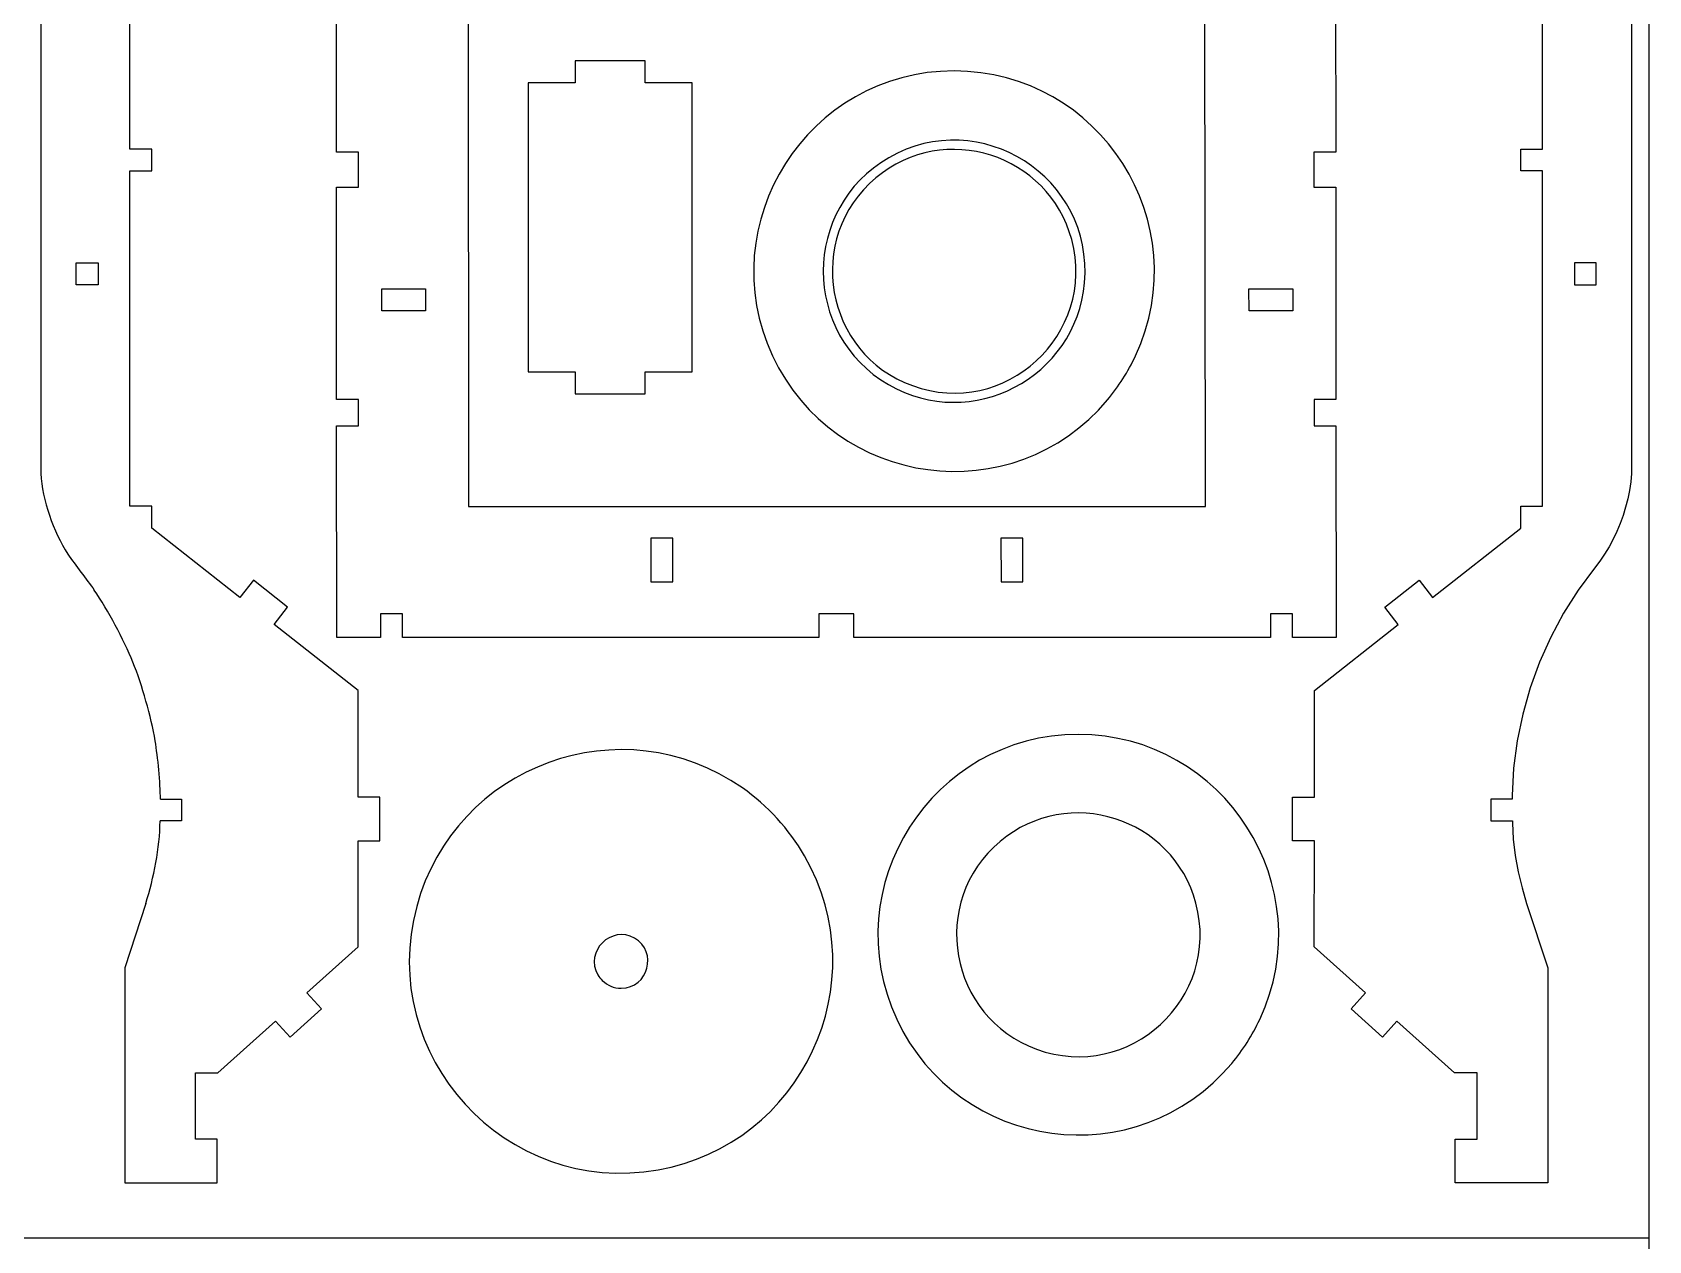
# Model space of a CAD drawing. Extents: x 827 to 1399, y 525 to 1105.
# Drawn here: x 1210.5 to 1399.5, y 815.1 to 956.3 of the extents above; entities that cross this region are included whole.
import ezdxf

# ---------------------------------------------------------------- set-up
doc = ezdxf.new("R2010")
doc.units = 0
doc.layers.get('0').update_dxf_attribs({"linetype": 'CONTINUOUS'})

msp = doc.modelspace()

# ---------------------------------------------------------------- linework, layer by layer
at = {"color": 1}
for p, q in [((1399.465449, 1105.441268), (1399.465449, 525.441268)), ((829.465449, 815.441268), (1399.465449, 815.441268))]:
    msp.add_line(p, q, dxfattribs=at)
at = {"color": 3}
for p, q in [((1211.464449, 1004.607968), (1211.465449, 904.788868)), ((1397.465449, 1004.607968), (1397.464449, 904.788868)), ((1261.416549, 994.358768), (1261.474849, 900.936968)), ((1347.631749, 900.936968), (1347.536049, 994.356968)), ((1246.029749, 942.321668), (1246.015749, 967.124668)), ((1362.851649, 967.124668), (1362.872849, 942.321668)), ((1221.868449, 942.695868), (1221.868249, 961.626568)), ((1387.061449, 942.695868), (1387.061649, 961.626568)), ((1224.428449, 942.695868), (1221.868449, 942.695868)), ((1224.428449, 940.135768), (1224.428449, 942.695868)), ((1248.587449, 942.321668), (1246.029749, 942.321668)), ((1248.589849, 938.230168), (1248.587449, 942.321668)), ((1362.872849, 942.321668), (1360.315049, 942.321668)), ((1360.315049, 942.321668), (1360.318549, 938.230168)), ((1384.501449, 940.135768), (1384.501449, 942.695868)), ((1384.501449, 942.695868), (1387.061449, 942.695868)), ((1221.878949, 900.966968), (1221.868549, 940.135768)), ((1221.868549, 940.135768), (1224.428449, 940.135768)), ((1387.061349, 940.135768), (1384.501449, 940.135768)), ((1387.050949, 900.966968), (1387.061349, 940.135768)), ((1246.046049, 913.423568), (1246.032049, 938.230168)), ((1246.032049, 938.230168), (1248.589849, 938.230168)), ((1360.318549, 938.230168), (1362.876349, 938.230168)), ((1362.876349, 938.230168), (1362.897549, 913.423568)), ((1248.603949, 913.423568), (1246.046049, 913.423568)), ((1248.605749, 910.354568), (1248.603949, 913.423568)), ((1362.897549, 913.423568), (1360.339649, 913.423568)), ((1360.339649, 913.423568), (1360.342249, 910.354568)), ((1246.064349, 885.590068), (1246.047749, 910.354568)), ((1246.047749, 910.354568), (1248.605749, 910.354568)), ((1360.342249, 910.354568), (1362.900149, 910.354568)), ((1362.900149, 910.354568), (1362.930949, 885.590068)), ((1397.365849, 903.788668), (1397.217349, 902.794568)), ((1397.464449, 904.788868), (1397.365849, 903.788668)), ((1397.019349, 901.809168), (1396.772449, 900.834868)), ((1397.217349, 902.794568), (1397.019349, 901.809168)), ((1224.428749, 900.966968), (1221.878949, 900.966968)), ((1224.431649, 898.392268), (1224.428749, 900.966968)), ((1261.474849, 900.936968), (1347.631749, 900.936968)), ((1384.498249, 898.392268), (1384.501149, 900.966968)), ((1384.501149, 900.966968), (1387.050949, 900.966968)), ((1396.477249, 899.874168), (1396.134349, 898.929368)), ((1396.772449, 900.834868), (1396.477249, 899.874168)), ((1234.731549, 890.286668), (1224.431649, 898.392268)), ((1374.198349, 890.286668), (1384.498249, 898.392268)), ((1395.744749, 898.002868), (1395.309249, 897.096968)), ((1396.134349, 898.929368), (1395.744749, 898.002868)), ((1394.829149, 896.213968), (1394.305549, 895.355968)), ((1395.309249, 897.096968), (1394.829149, 896.213968)), ((1393.739749, 894.525268), (1393.133249, 893.723868)), ((1394.305549, 895.355968), (1393.739749, 894.525268)), ((1236.308549, 892.290568), (1234.731549, 890.286668)), ((1240.316449, 889.136568), (1236.308549, 892.290568)), ((1368.613449, 889.136568), (1372.621349, 892.290568)), ((1372.621349, 892.290568), (1374.198349, 890.286668)), ((1393.133249, 893.723868), (1391.232649, 891.154068)), ((1391.232649, 891.154068), (1389.522349, 888.453868)), ((1238.739349, 887.132668), (1240.316449, 889.136568)), ((1253.737249, 888.357768), (1251.179049, 888.357768)), ((1251.179049, 888.357768), (1251.180649, 885.590068)), ((1253.738849, 885.590068), (1253.737249, 888.357768)), ((1306.539349, 888.357768), (1302.446349, 888.357768)), ((1302.446349, 888.357768), (1302.448249, 885.590068)), ((1306.541349, 885.590068), (1306.539349, 888.357768)), ((1357.806649, 888.357768), (1355.248449, 888.357768)), ((1355.248449, 888.357768), (1355.250749, 885.590068)), ((1357.808949, 885.590068), (1357.806649, 888.357768)), ((1370.190549, 887.132668), (1368.613449, 889.136568)), ((1389.522349, 888.453868), (1388.011149, 885.637468)), ((1248.558749, 879.425768), (1238.739349, 887.132668)), ((1360.371149, 879.425768), (1370.190549, 887.132668)), ((1251.180649, 885.590068), (1246.064349, 885.590068)), ((1302.448249, 885.590068), (1253.738849, 885.590068)), ((1355.250749, 885.590068), (1306.541349, 885.590068)), ((1362.930949, 885.590068), (1357.808949, 885.590068)), ((1388.011149, 885.637468), (1386.706949, 882.719368)), ((1386.706949, 882.719368), (1385.616549, 879.714868)), ((1248.558949, 866.949168), (1248.558749, 879.425768)), ((1360.370949, 866.949168), (1360.371149, 879.425768)), ((1385.616549, 879.714868), (1384.745549, 876.639568)), ((1384.745549, 876.639568), (1384.098649, 873.509468)), ((1384.098649, 873.509468), (1383.679049, 870.340868)), ((1383.679049, 870.340868), (1383.488949, 867.150268)), ((1225.441249, 866.709368), (1227.913049, 866.709468)), ((1227.913049, 866.709468), (1227.913049, 864.159368)), ((1251.108949, 866.949168), (1248.558949, 866.949168)), ((1251.109049, 861.849068), (1251.108949, 866.949168)), ((1357.820849, 861.849068), (1357.820949, 866.949168)), ((1357.820949, 866.949168), (1360.370949, 866.949168)), ((1383.488649, 866.709368), (1381.016849, 866.709468)), ((1381.016849, 866.709468), (1381.016849, 864.159368)), ((1383.488949, 867.150268), (1383.488649, 866.709368)), ((1227.913049, 864.159368), (1225.400849, 864.159368)), ((1381.016849, 864.159368), (1383.529049, 864.159368)), ((1383.529049, 864.159368), (1383.529449, 863.954268)), ((1383.529449, 863.954268), (1383.623749, 862.021168)), ((1248.559149, 849.444768), (1248.558949, 861.849068)), ((1248.558949, 861.849068), (1251.109049, 861.849068)), ((1360.370949, 861.849068), (1357.820849, 861.849068)), ((1360.370749, 849.444768), (1360.370949, 861.849068)), ((1383.623749, 862.021168), (1383.862649, 860.109468)), ((1383.862649, 860.109468), (1384.224149, 858.218268)), ((1384.224149, 858.218268), (1384.679749, 856.352268)), ((1384.679749, 856.352268), (1385.196949, 854.522568)), ((1223.732949, 854.522568), (1221.273249, 846.976568)), ((1385.196949, 854.522568), (1387.656649, 846.976568)), ((1242.563449, 844.076868), (1248.559149, 849.444768)), ((1366.366449, 844.076868), (1360.370749, 849.444768)), ((1221.273249, 846.976568), (1221.273549, 821.862268)), ((1387.656649, 846.976568), (1387.656349, 824.411568)), ((1244.269749, 842.181768), (1242.563449, 844.076868)), ((1364.660149, 842.181768), (1366.366449, 844.076868)), ((1240.601149, 838.878668), (1244.269749, 842.181768)), ((1368.328749, 838.878668), (1364.660149, 842.181768)), ((1232.164349, 834.713668), (1238.894849, 840.773768)), ((1238.894849, 840.773768), (1240.601149, 838.878668)), ((1370.035049, 840.773768), (1368.328749, 838.878668)), ((1376.765549, 834.713668), (1370.035049, 840.773768)), ((1229.537849, 826.965868), (1229.538049, 834.713668)), ((1229.538049, 834.713668), (1232.164349, 834.713668)), ((1379.391849, 834.713668), (1376.765549, 834.713668)), ((1379.392049, 826.965868), (1379.391849, 834.713668)), ((1232.086649, 826.965868), (1229.537849, 826.965868)), ((1232.086649, 824.414068), (1232.086649, 826.965868)), ((1376.843249, 824.414068), (1376.843249, 826.965868)), ((1376.843249, 826.965868), (1379.392049, 826.965868)), ((1232.086649, 821.862268), (1232.086649, 824.414068)), ((1376.843249, 821.862268), (1376.843249, 824.414068)), ((1387.656349, 824.411568), (1387.656349, 821.862268)), ((1221.273549, 821.862268), (1232.086649, 821.862268)), ((1379.392049, 821.862268), (1376.843249, 821.862268)), ((1383.888749, 821.862268), (1379.392049, 821.862268)), ((1387.656349, 821.862268), (1383.888749, 821.862268))]:
    msp.add_line(p, q, dxfattribs=at)
at = {"color": 2}
for p, q in [((1273.955749, 953.000768), (1273.955749, 950.450668)), ((1282.115949, 953.000668), (1273.955749, 953.000768)), ((1282.115949, 950.450768), (1282.115949, 953.000668)), ((1273.955749, 950.450668), (1268.441249, 950.450768)), ((1268.441249, 950.450768), (1268.441249, 916.645968)), ((1287.630349, 950.450768), (1282.115949, 950.450768)), ((1287.630249, 916.645868), (1287.630349, 950.450768)), ((1268.441249, 916.645968), (1273.955749, 916.645968)), ((1273.955749, 916.645968), (1273.955649, 914.095868)), ((1282.115749, 914.095768), (1282.115849, 916.645868)), ((1282.115849, 916.645868), (1287.630249, 916.645868)), ((1273.955649, 914.095868), (1282.115749, 914.095768))]:
    msp.add_line(p, q, dxfattribs=at)
at = {"color": 7}
for p, q in [((1215.595949, 926.821768), (1215.595849, 929.381868)), ((1215.595849, 929.381868), (1218.156049, 929.381868)), ((1218.156049, 929.381868), (1218.156049, 926.821768)), ((1393.334049, 929.381868), (1390.773849, 929.381868)), ((1390.773849, 929.381868), (1390.773849, 926.821768)), ((1393.333949, 926.821768), (1393.334049, 929.381868)), ((1218.156049, 926.821768), (1215.595949, 926.821768)), ((1251.334849, 923.809268), (1251.333349, 926.366668)), ((1251.333349, 926.366668), (1256.449149, 926.366668)), ((1256.449149, 926.366668), (1256.450649, 923.809268)), ((1352.732049, 923.809268), (1352.729949, 926.366668)), ((1352.729949, 926.366668), (1357.845749, 926.366668)), ((1357.845749, 926.366668), (1357.847849, 923.809268)), ((1390.773849, 926.821768), (1393.333949, 926.821768)), ((1256.450649, 923.809268), (1251.334849, 923.809268)), ((1357.847849, 923.809268), (1352.732049, 923.809268)), ((1282.799449, 897.231668), (1282.802749, 892.116068)), ((1285.357449, 897.231668), (1282.799449, 897.231668)), ((1285.361149, 892.116168), (1285.357449, 897.231668)), ((1323.728749, 897.231668), (1323.732649, 892.116068)), ((1326.286749, 897.231668), (1323.728749, 897.231668)), ((1326.291049, 892.116168), (1326.286749, 897.231668)), ((1282.802749, 892.116068), (1285.361149, 892.116168)), ((1323.732649, 892.116068), (1326.291049, 892.116168))]:
    msp.add_line(p, q, dxfattribs=at)
at = {"color": 2}
for points in [[(1318.245549, 951.832268), (1301.174349, 951.842168), (1289.800349, 934.014268), (1297.017749, 918.538468)], [(1339.460649, 918.524068), (1346.703949, 934.044768), (1335.320149, 951.822368), (1318.245549, 951.832268)], [(1297.017749, 918.538468), (1304.225649, 903.083168), (1325.131349, 900.216768), (1336.180249, 913.375968)], [(1336.180249, 913.375968), (1337.492149, 914.938968), (1338.597649, 916.674968), (1339.460649, 918.524068)]]:
    msp.add_open_spline(points, degree=3, dxfattribs=at)
at = {"color": 1}
for points in [[(1333.494749, 927.071368), (1334.584349, 939.392068), (1321.283549, 947.846368), (1310.608649, 941.685768)], [(1310.608649, 941.685768), (1300.413349, 935.801968), (1300.394549, 921.048168), (1310.596949, 915.160568)], [(1310.596949, 915.160568), (1320.292549, 909.562068), (1332.512649, 915.966268), (1333.494749, 927.071368)]]:
    msp.add_open_spline(points, degree=3, dxfattribs=at)
at = {"color": 7}
for points in [[(1331.998449, 932.111668), (1329.313349, 942.111568), (1317.085049, 946.022068), (1309.110849, 939.336668)], [(1309.110849, 939.336668), (1300.700949, 932.285968), (1303.099949, 918.789668), (1313.369349, 915.043168)], [(1313.369349, 915.043168), (1324.194849, 911.093768), (1334.971749, 921.030468), (1331.998449, 932.111668)], [(1346.523549, 854.552468), (1343.838449, 864.552368), (1331.610149, 868.462868), (1323.635949, 861.777468)], [(1323.635949, 861.777468), (1315.226049, 854.726768), (1317.625049, 841.230468), (1327.894449, 837.483968)], [(1327.894449, 837.483968), (1338.719949, 833.534568), (1349.496849, 843.471268), (1346.523549, 854.552468)], [(1280.895049, 850.460368), (1278.168049, 852.035368), (1275.000349, 848.897468), (1276.609249, 846.174468)], [(1279.326249, 844.606068), (1282.484449, 844.606068), (1283.629749, 848.880868), (1280.895049, 850.460368)], [(1276.609249, 846.174468), (1276.748649, 845.938668), (1276.899849, 845.706868), (1277.107949, 845.524868)], [(1277.107949, 845.524868), (1277.780849, 844.936068), (1278.411749, 844.606068), (1279.326249, 844.606068)]]:
    msp.add_open_spline(points, degree=3, dxfattribs=at)
at = {"color": 3}
for points in [[(1211.465449, 904.788868), (1211.620849, 901.627768), (1212.904249, 898.022268), (1214.624349, 895.355968)], [(1214.624349, 895.355968), (1215.480549, 894.028768), (1216.814049, 892.443068), (1217.697249, 891.154068)], [(1222.222949, 882.719368), (1221.137949, 885.402968), (1219.333349, 888.766168), (1217.697249, 891.154068)], [(1224.831249, 873.509468), (1224.347949, 876.363968), (1223.308149, 880.035268), (1222.222949, 882.719368)], [(1293.487149, 868.021468), (1279.442449, 877.854268), (1259.865649, 870.721168), (1255.410649, 854.173668)], [(1225.441249, 866.709368), (1225.439949, 868.574568), (1225.142449, 871.671468), (1224.831249, 873.509468)], [(1332.770649, 874.273068), (1315.699449, 874.282968), (1304.325449, 856.455068), (1311.542849, 840.979268)], [(1353.985749, 840.964868), (1361.229049, 856.485568), (1349.845249, 874.263168), (1332.770649, 874.273068)], [(1300.752449, 860.092468), (1298.941149, 863.232368), (1296.456549, 865.942568), (1293.487149, 868.021468)], [(1223.732949, 854.522568), (1224.658949, 857.566668), (1225.394649, 860.970468), (1225.400849, 864.159368)], [(1283.625349, 823.377568), (1300.443049, 826.347868), (1309.320849, 845.244168), (1300.752449, 860.092468)], [(1255.410649, 854.173668), (1250.708549, 836.708068), (1265.823549, 820.233468), (1283.625349, 823.377568)], [(1311.542849, 840.979268), (1318.750749, 825.523968), (1339.656449, 822.657568), (1350.705349, 835.816768)], [(1350.705349, 835.816768), (1352.017249, 837.379768), (1353.122749, 839.115768), (1353.985749, 840.964868)]]:
    msp.add_open_spline(points, degree=3, dxfattribs=at)

doc.saveas('drawing.dxf')
